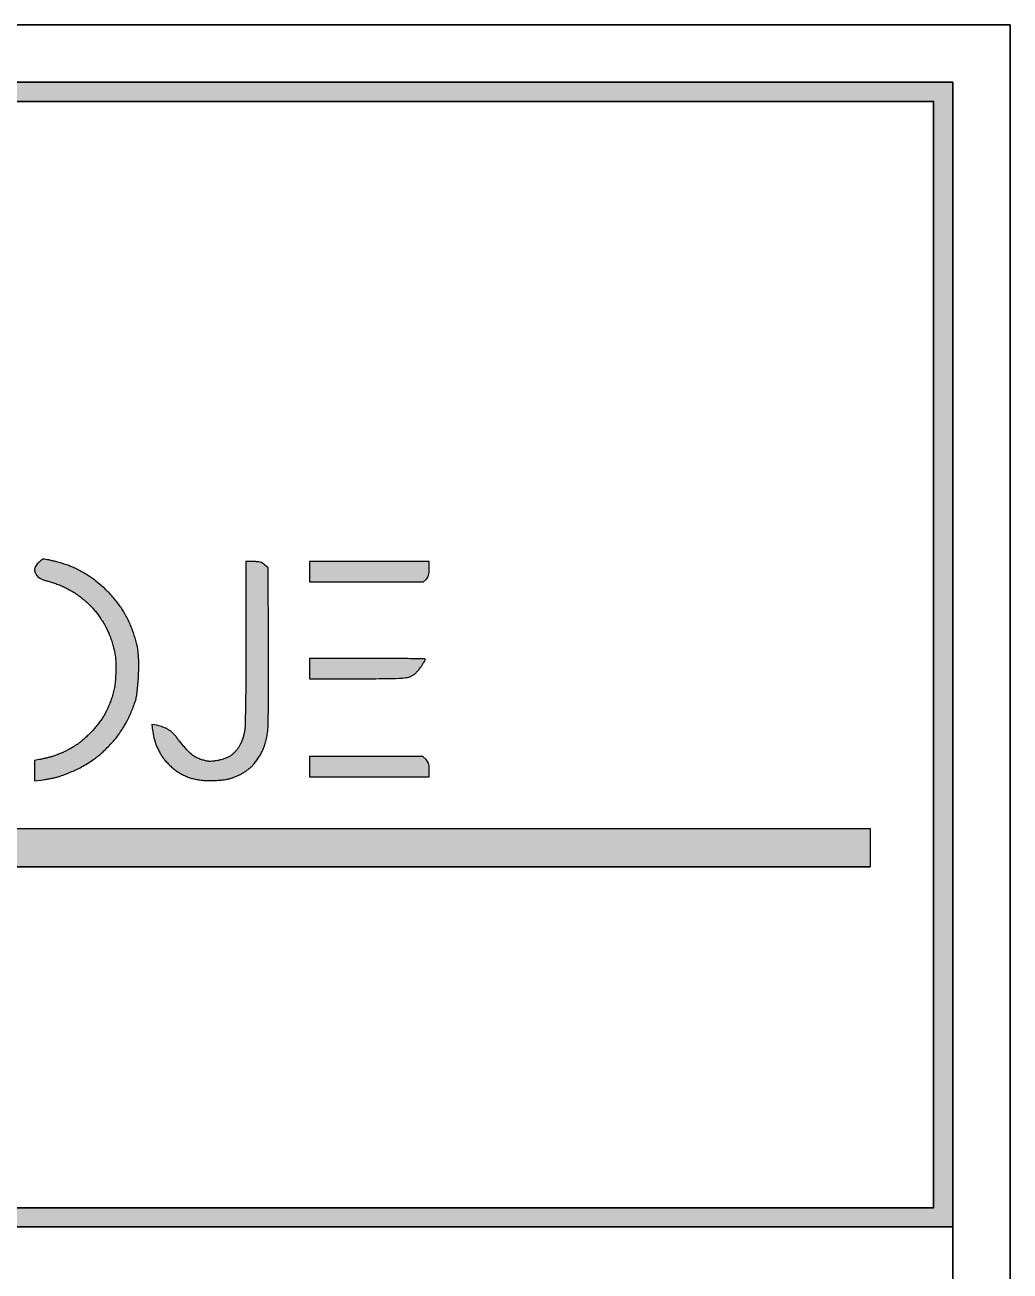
# Model space of a CAD drawing. Header units: centimetres. Extents: x 14449 to 53524, y -19051 to -10746.
# Drawn here: x 16286.5 to 16543.4, y -11874.7 to -11549.7 of the extents above; entities that cross this region are included whole.
import ezdxf

# ---------------------------------------------------------------- set-up
doc = ezdxf.new("R2010")
doc.units = ezdxf.units.CM
doc.layers.add('İNCE', color=8, linetype='Continuous', lineweight=5)

msp = doc.modelspace()

# ---------------------------------------------------------------- hatches: boundary and pattern name
at = {"linetype": 'ByBlock'}
h = msp.add_hatch(color=256, dxfattribs=at)
h.dxf.hatch_style = 1
h.paths.add_polyline_path([(16292.72, -11689.28, -0.006117), (16294.5, -11689.67, -0.011253), (16296.34, -11690.21, -0.010148), (16297.99, -11690.78, -0.027178), (16299.71, -11691.52, -0.009037), (16300.97, -11692.17, -0.010899), (16302.49, -11693.03, -0.028763), (16304.35, -11694.29, -0.008958), (16305.59, -11695.28, -0.008928), (16306.83, -11696.33, -0.013917), (16307.84, -11697.28, -0.015528), (16308.81, -11698.3, -0.009524), (16309.89, -11699.56, -0.009545), (16310.92, -11700.85, -0.016761), (16311.71, -11701.96, -0.018003), (16312.41, -11703.11, -0.010507), (16313.18, -11704.54, -0.014381), (16314.13, -11706.56, -0.018641), (16314.85, -11708.52, -0.008427), (16315.28, -11709.94, -0.009862), (16315.7, -11711.53, -0.040576), (16316.03, -11713.64, -0.011202), (16316.12, -11715.26, -0.010098), (16316.14, -11717.14, -0.007808), (16316.09, -11719.19, -0.008597), (16315.98, -11721.12, -0.009225), (16315.81, -11723, -0.011892), (16315.53, -11725.02, -0.034114), (16315.06, -11726.68, -0.007906), (16314.56, -11727.99, -0.007812), (16313.97, -11729.4, -0.01472), (16313.05, -11731.35, -0.016956), (16311.79, -11733.48, -0.016254), (16310.48, -11735.39, -0.021131), (16309.07, -11737.02, -0.007958), (16307.93, -11738.2, -0.011121), (16306.27, -11739.78, -0.031389), (16304.56, -11741.15, -0.013351), (16303.13, -11742.11, -0.019317), (16300.83, -11743.44, -0.016954), (16298.66, -11744.45, -0.009196), (16297.11, -11745.09, -0.012589), (16295.15, -11745.78, -0.010839), (16293.66, -11746.13, -0.004784), (16292.57, -11746.34, -0.006947), (16291.07, -11746.61), (16288.97, -11746.87), (16288.97, -11744.19), (16288.97, -11741.51), (16290.21, -11741.3, 0.011444), (16290.84, -11741.18, 0.008584), (16292.49, -11740.8, 0.005824), (16293.28, -11740.59, 0.016758), (16294.12, -11740.32, 0.016368), (16296.01, -11739.6, 0.027508), (16297.8, -11738.73, 0.008994), (16298.91, -11738.09, 0.008013), (16299.86, -11737.5, 0.014764), (16300.6, -11736.98, 0.018897), (16301.34, -11736.4, 0.015312), (16302.95, -11734.93, 0.015048), (16304.01, -11733.85, 0.013786), (16304.79, -11732.96, 0.009233), (16305.64, -11731.9, 0.00926), (16306.42, -11730.84, 0.017978), (16307, -11729.96, 0.020317), (16307.51, -11729.03, 0.010109), (16308.09, -11727.81, 0.010041), (16308.64, -11726.53, 0.014531), (16309.07, -11725.37, 0.017782), (16309.51, -11723.9, 0.022102), (16309.81, -11722.5, 0.019752), (16310.01, -11720.96, 0.010459), (16310.13, -11719.03, 0.009553), (16310.19, -11717.12, 0.018039), (16310.14, -11715.58, 0.030016), (16309.88, -11713.53, 0.027593), (16309.43, -11711.55, 0.010069), (16309, -11710.19, 0.010092), (16308.53, -11708.86, 0.017685), (16308.07, -11707.78, 0.017335), (16307.54, -11706.74, 0.009974), (16306.84, -11705.52, 0.009957), (16306.08, -11704.32, 0.016374), (16305.39, -11703.34, 0.0189), (16304.62, -11702.4, 0.010828), (16303.63, -11701.32, 0.010806), (16302.58, -11700.29, 0.017651), (16301.65, -11699.46, 0.017569), (16300.66, -11698.7, 0.010816), (16299.44, -11697.87, 0.010843), (16298.2, -11697.1, 0.031234), (16296.44, -11696.2, 0.012723), (16294.81, -11695.54, 0.009877), (16293.56, -11695.1, 0.026628), (16292.07, -11694.67, -0.095476), (16289.85, -11693.72, -0.143162), (16288.92, -11691.7, -0.137638), (16290.12, -11689.82, -0.039095), (16291.06, -11689.09, -0.150221), (16291.28, -11689.02, -0.045476), (16291.53, -11689.04, -0.005022)])
h = msp.add_hatch(color=256, dxfattribs=at)
h.dxf.hatch_style = 1
h.paths.add_polyline_path([(16350.01, -11720.86, -0.003172), (16349.97, -11727.51, -0.003378), (16349.88, -11732.3, -0.028077), (16349.7, -11734.45, -0.017258), (16349.46, -11735.84, -0.021257), (16349.13, -11737.1, -0.021982), (16348.71, -11738.3, -0.020902), (16348.19, -11739.48, -0.022811), (16347.64, -11740.45, -0.017023), (16346.96, -11741.47, -0.017328), (16346.25, -11742.39, -0.033412), (16345.6, -11743.07, -0.018129), (16344.94, -11743.64, -0.012469), (16344.15, -11744.24, -0.012573), (16343.36, -11744.78, -0.024869), (16342.7, -11745.16, -0.017377), (16342.03, -11745.47, -0.009815), (16341.19, -11745.81, -0.009824), (16340.34, -11746.11, -0.015875), (16339.6, -11746.34, -0.030566), (16338.75, -11746.51, -0.010951), (16337.53, -11746.65, -0.010828), (16336.18, -11746.75, -0.0126), (16334.9, -11746.78, -0.013227), (16333.4, -11746.75, -0.018901), (16332.07, -11746.63, -0.020667), (16330.86, -11746.42, -0.022428), (16329.7, -11746.12, -0.026442), (16328.68, -11745.75, -0.018522), (16327.58, -11745.23, -0.018343), (16326.5, -11744.61, -0.022933), (16325.56, -11743.97, -0.02242), (16324.71, -11743.27, -0.014983), (16323.81, -11742.4, -0.015062), (16322.98, -11741.51, -0.028464), (16322.38, -11740.73, -0.019771), (16321.87, -11739.93, -0.012644), (16321.34, -11738.96, -0.01263), (16320.88, -11737.99, -0.022934), (16320.55, -11737.16, -0.015384), (16320.3, -11736.34, -0.010363), (16320.06, -11735.4, -0.010459), (16319.86, -11734.47, -0.02035), (16319.75, -11733.73), (16319.58, -11732.12), (16320.79, -11732.33, -0.028665), (16321.36, -11732.47, -0.013227), (16322.09, -11732.7, -0.013022), (16322.83, -11732.99, -0.017633), (16323.49, -11733.29, -0.038188), (16324.2, -11733.71, -0.028895), (16324.9, -11734.28, -0.027796), (16325.56, -11734.94, -0.027771), (16326.15, -11735.68, 0.013836), (16326.71, -11736.43, 0.007123), (16327.46, -11737.34, 0.007067), (16328.25, -11738.25, 0.010607), (16328.97, -11739.03, 0.020024), (16329.88, -11739.89, 0.036727), (16330.69, -11740.5, 0.039525), (16331.54, -11740.95, 0.027799), (16332.56, -11741.34, 0.018053), (16333.67, -11741.64, 0.043837), (16334.52, -11741.77, 0.041596), (16335.4, -11741.74, 0.014872), (16336.65, -11741.57, 0.022094), (16337.65, -11741.35, 0.023734), (16338.6, -11741.05, 0.025301), (16339.45, -11740.69, 0.038012), (16340.14, -11740.28, 0.035976), (16340.71, -11739.82, 0.020564), (16341.33, -11739.19, 0.020424), (16341.91, -11738.51, 0.031724), (16342.34, -11737.87, 0.028774), (16342.71, -11737.15, 0.015048), (16343.09, -11736.22, 0.014938), (16343.42, -11735.24, 0.022108), (16343.64, -11734.36, 0.043268), (16343.86, -11732.59, 0.003838), (16343.97, -11728.1, 0.003545), (16344.05, -11721.48, 0.000962), (16344.07, -11711.02), (16344.08, -11689.69), (16346.05, -11689.69, -0.016692), (16347.11, -11689.72, -0.050624), (16347.82, -11689.84, -0.065489), (16348.39, -11690.08, -0.044934), (16348.96, -11690.49), (16349.89, -11691.29), (16349.99, -11711.49, -0.001176)])
h = msp.add_hatch(color=256, dxfattribs=at)
h.dxf.hatch_style = 1
h.paths.add_polyline_path([(16391.89, -11691.57), (16391.89, -11689.69), (16376.28, -11689.69), (16360.68, -11689.69), (16360.68, -11692.34), (16360.68, -11695), (16375.56, -11695), (16390.44, -11695), (16391.16, -11694.23, 0.056925), (16391.52, -11693.75, 0.065434), (16391.74, -11693.23, 0.048974), (16391.85, -11692.55, 0.01741)])
h = msp.add_hatch(color=256, dxfattribs=at)
h.dxf.hatch_style = 1
h.paths.add_polyline_path([(16389.7, -11717.19, 0.006183), (16390.16, -11716.5, 0.008917), (16390.54, -11715.87, 0.005306), (16390.85, -11715.34, 0.128459), (16390.89, -11715.17, 0.40899), (16390.79, -11715.07, 0.000277), (16386.45, -11714.99, 0.002622), (16381.58, -11714.94, 0.001572), (16375.78, -11714.92), (16360.68, -11714.92), (16360.68, -11717.57), (16360.68, -11720.23), (16373.21, -11720.22, 0.001076), (16380.78, -11720.2, 0.010181), (16384.03, -11720.12, 0.023814), (16385.9, -11719.94, 0.071463), (16387.13, -11719.59, 0.043212), (16387.82, -11719.2, 0.037693), (16388.46, -11718.68, 0.033855), (16389.08, -11718.02, 0.02328)])
h = msp.add_hatch(color=256, dxfattribs=at)
h.dxf.hatch_style = 1
h.paths.add_polyline_path([(16391.85, -11742.96, 0.056765), (16391.73, -11742.31, 0.074199), (16391.49, -11741.8, 0.047899), (16391.07, -11741.3), (16390.26, -11740.48), (16375.47, -11740.48), (16360.68, -11740.48), (16360.68, -11743.14), (16360.68, -11745.79), (16376.28, -11745.79), (16391.89, -11745.79), (16391.89, -11743.95, 0.017721)])
at = {"layer": 'İNCE'}
h = msp.add_hatch(color=256, dxfattribs=at)
h.dxf.hatch_style = 1
h.paths.add_polyline_path([(15560.86, -11863.16), (16528.43, -11863.16), (16528.43, -11564.71), (15560.86, -11564.71)])
h.paths.add_polyline_path([(15565.86, -11569.71), (16523.43, -11569.71), (16523.43, -11858.16), (15565.86, -11858.16)], flags=16)
h = msp.add_hatch(color=256, dxfattribs=at)
h.dxf.hatch_style = 1
h.paths.add_polyline_path([(16166.61, -11759.28), (16166.61, -11769.28), (16506.86, -11769.28), (16506.86, -11759.28)])

# ---------------------------------------------------------------- linework, layer by layer
at = {"lineweight": 35}
for p, q in [((16528.43, -11564.71), (15560.86, -11564.71)), ((16528.43, -11863.16), (16528.43, -11564.71))]:
    msp.add_line(p, q, dxfattribs=at)
for points in [[(15545.89, -12946.25), (16543.39, -12946.25), (16543.39, -11549.75), (15545.89, -11549.75)], [(15560.86, -12931.29), (16528.43, -12931.29), (16528.43, -11564.71), (15560.86, -11564.71)], [(15560.86, -11564.71), (16528.43, -11564.71), (16528.43, -11863.16), (15560.86, -11863.16)], [(15560.86, -11564.71), (16528.43, -11564.71), (16528.43, -11863.16), (15560.86, -11863.16)], [(15565.86, -11569.71), (16523.43, -11569.71), (16523.43, -11858.16), (15565.86, -11858.16)], [(15565.86, -11569.71), (16523.43, -11569.71), (16523.43, -11858.16), (15565.86, -11858.16)]]:
    msp.add_lwpolyline(points, close=True, dxfattribs=at)
for points in [[(16291.08, -11689.08, 0.021267), (16290.73, -11689.31, 0.022322), (16290.34, -11689.62, 0.017816), (16289.94, -11689.99, 0.036441), (16289.56, -11690.43, 0.035223), (16289.25, -11690.92, 0.037454), (16289.03, -11691.39, 0.087502), (16288.97, -11691.77, 0.062815), (16289.01, -11692.14, 0.032057), (16289.16, -11692.59, 0.031254), (16289.37, -11693.04, 0.040629), (16289.62, -11693.42, 0.070743), (16290.05, -11693.83, 0.043785), (16290.65, -11694.18, 0.034086), (16291.46, -11694.5, 0.016685), (16292.53, -11694.81, -0.018457), (16293.56, -11695.1, -0.00987), (16294.81, -11695.54, -0.009813), (16296.07, -11696.04, -0.015099), (16297.14, -11696.53, -0.019038), (16298.2, -11697.1, -0.010843), (16299.44, -11697.87, -0.010817), (16300.66, -11698.7, -0.017567), (16301.65, -11699.46, -0.01765), (16302.58, -11700.29, -0.010806), (16303.63, -11701.32, -0.010828), (16304.62, -11702.4, -0.018899), (16305.39, -11703.34, -0.016375), (16306.08, -11704.32, -0.009957), (16306.84, -11705.52, -0.009974), (16307.54, -11706.74, -0.017335), (16308.07, -11707.78, -0.017684), (16308.53, -11708.86, -0.010092), (16309, -11710.19, -0.01007), (16309.43, -11711.55, -0.016426), (16309.73, -11712.72, -0.017545), (16309.99, -11714.18, -0.020452), (16310.14, -11715.58, -0.018036), (16310.19, -11717.12, -0.009554), (16310.13, -11719.03, -0.010457), (16310.01, -11720.96, -0.019752), (16309.81, -11722.5, -0.022101), (16309.51, -11723.9, -0.017783), (16309.07, -11725.37, -0.014532), (16308.64, -11726.53, -0.010029), (16308.09, -11727.81, -0.010121), (16307.51, -11729.03, -0.020321), (16307, -11729.96, -0.017974), (16306.42, -11730.84, -0.009282), (16305.64, -11731.9, -0.009214), (16304.79, -11732.96, -0.013785), (16304.01, -11733.86, -0.011622), (16303.19, -11734.69, -0.008528), (16302.26, -11735.58, -0.008626), (16301.34, -11736.4, -0.018894), (16300.6, -11736.98, -0.014768), (16299.86, -11737.5, -0.008012), (16298.91, -11738.09, -0.007975), (16297.93, -11738.66, -0.012492), (16297.07, -11739.11, -0.013404), (16296.18, -11739.52, -0.008787), (16295.15, -11739.95, -0.008842), (16294.12, -11740.32, -0.016758), (16293.28, -11740.59, -0.005824), (16292.49, -11740.8, -0.004512), (16291.63, -11741, -0.004563), (16290.82, -11741.18, -0.010952), (16290.21, -11741.3), (16288.97, -11741.51), (16288.97, -11744.19), (16288.97, -11746.87), (16290.71, -11746.65, 0.009917), (16291.53, -11746.53, 0.004828), (16292.57, -11746.34, 0.004786), (16293.66, -11746.13, 0.006893), (16294.61, -11745.92, 0.0245), (16295.67, -11745.61, 0.009308), (16297.11, -11745.09, 0.009193), (16298.66, -11744.45, 0.011109), (16300.09, -11743.8, 0.015222), (16301.59, -11743.02, 0.012995), (16303.13, -11742.11, 0.013345), (16304.56, -11741.15, 0.021055), (16305.72, -11740.25, 0.013491), (16306.75, -11739.34, 0.007959), (16307.93, -11738.2, 0.007959), (16309.07, -11737.02, 0.013495), (16309.99, -11735.99, 0.020772), (16310.84, -11734.88, 0.011876), (16311.79, -11733.48, 0.011808), (16312.68, -11732.01, 0.017948), (16313.38, -11730.69, 0.009649), (16313.97, -11729.4, 0.007813), (16314.56, -11727.99, 0.007909), (16315.06, -11726.68, 0.020182), (16315.37, -11725.71, 0.02965), (16315.6, -11724.62, 0.009542), (16315.81, -11723, 0.00922), (16315.98, -11721.12, 0.0086), (16316.09, -11719.19, 0.007807), (16316.14, -11717.14, 0.010098), (16316.12, -11715.26, 0.011201), (16316.03, -11713.64, 0.02392), (16315.88, -11712.39, 0.017985), (16315.65, -11711.31, 0.008516), (16315.28, -11709.94, 0.008428), (16314.85, -11708.52, 0.011798), (16314.41, -11707.27, 0.017479), (16313.89, -11706.01, 0.010498), (16313.18, -11704.54, 0.010507), (16312.41, -11703.11, 0.017999), (16311.71, -11701.96, 0.016765), (16310.92, -11700.85, 0.009545), (16309.89, -11699.56, 0.009524), (16308.81, -11698.3, 0.015529), (16307.84, -11697.28, 0.013915), (16306.83, -11696.33, 0.008921), (16305.59, -11695.28, 0.008965), (16304.35, -11694.29, 0.016558), (16303.3, -11693.54, 0.01405), (16302.24, -11692.88, 0.009021), (16300.98, -11692.17, 0.009066), (16299.71, -11691.52, 0.016763), (16298.66, -11691.04, 0.012801), (16297.61, -11690.64, 0.007757), (16296.34, -11690.21, 0.007769), (16295.07, -11689.83, 0.013545), (16294.01, -11689.56, 0.003194), (16293.08, -11689.35, 0.004299), (16292.24, -11689.18, 0.002972), (16291.53, -11689.04, 0.045477), (16291.28, -11689.02, 0.135778)], [(16344.08, -11689.69), (16344.07, -11711.02, -0.000962), (16344.05, -11721.48, -0.003545), (16343.97, -11728.1, -0.003839), (16343.86, -11732.59, -0.043268), (16343.64, -11734.36, -0.022107), (16343.42, -11735.24, -0.014929), (16343.09, -11736.22, -0.015058), (16342.71, -11737.15, -0.028775), (16342.34, -11737.87, -0.031722), (16341.91, -11738.51, -0.020441), (16341.33, -11739.19, -0.020547), (16340.71, -11739.82, -0.035995), (16340.14, -11740.28, -0.037994), (16339.45, -11740.69, -0.025295), (16338.6, -11741.05, -0.023748), (16337.65, -11741.35, -0.022086), (16336.65, -11741.57, -0.014872), (16335.4, -11741.74, -0.041592), (16334.52, -11741.77, -0.043841), (16333.67, -11741.64, -0.018055), (16332.56, -11741.34, -0.027795), (16331.54, -11740.95, -0.039527), (16330.69, -11740.5, -0.036727), (16329.88, -11739.89, -0.020026), (16328.97, -11739.03, -0.010604), (16328.25, -11738.25, -0.00707), (16327.46, -11737.34, -0.00712), (16326.71, -11736.43, -0.013837), (16326.15, -11735.68, 0.027771), (16325.56, -11734.94, 0.027786), (16324.9, -11734.28, 0.028906), (16324.2, -11733.71, 0.03819), (16323.49, -11733.29, 0.017629), (16322.83, -11732.99, 0.013037), (16322.08, -11732.7, 0.013212), (16321.36, -11732.47, 0.028665), (16320.79, -11732.33), (16319.58, -11732.12), (16319.75, -11733.73, 0.020351), (16319.86, -11734.47, 0.010451), (16320.06, -11735.4, 0.010369), (16320.3, -11736.34, 0.015388), (16320.55, -11737.16, 0.022931), (16320.88, -11737.99, 0.012667), (16321.35, -11738.96, 0.012608), (16321.87, -11739.93, 0.019769), (16322.38, -11740.73, 0.028463), (16322.98, -11741.51, 0.015082), (16323.81, -11742.4, 0.014963), (16324.71, -11743.27, 0.02239), (16325.56, -11743.97, 0.022964), (16326.5, -11744.61, 0.018319), (16327.58, -11745.23, 0.018547), (16328.68, -11745.75, 0.02644), (16329.7, -11746.12, 0.022434), (16330.86, -11746.42, 0.020666), (16332.07, -11746.63, 0.018899), (16333.4, -11746.75, 0.013229), (16334.9, -11746.78, 0.012598), (16336.18, -11746.75, 0.010823), (16337.53, -11746.65, 0.010957), (16338.75, -11746.51, 0.030566), (16339.6, -11746.34, 0.015875), (16340.34, -11746.11, 0.009806), (16341.19, -11745.81, 0.009832), (16342.03, -11745.47, 0.017382), (16342.7, -11745.16, 0.024867), (16343.36, -11744.78, 0.012579), (16344.15, -11744.24, 0.012462), (16344.94, -11743.64, 0.018131), (16345.6, -11743.07, 0.033409), (16346.25, -11742.39, 0.017323), (16346.96, -11741.47, 0.017028), (16347.64, -11740.45, 0.022812), (16348.19, -11739.48, 0.020905), (16348.71, -11738.3, 0.021967), (16349.13, -11737.1, 0.021266), (16349.46, -11735.84, 0.017253), (16349.7, -11734.46, 0.028082), (16349.88, -11732.3, 0.003378), (16349.97, -11727.51, 0.003172), (16350.01, -11720.86, 0.001176), (16349.99, -11711.49), (16349.89, -11691.29), (16348.96, -11690.49, 0.044935), (16348.39, -11690.08, 0.065488), (16347.82, -11689.84, 0.050623), (16347.11, -11689.72, 0.016692), (16346.05, -11689.69)], [(16360.68, -11689.69), (16360.68, -11692.34), (16360.68, -11695), (16375.56, -11695), (16390.44, -11695), (16391.16, -11694.23, 0.056921), (16391.52, -11693.75, 0.065436), (16391.74, -11693.23, 0.048975), (16391.85, -11692.55, 0.01741), (16391.89, -11691.57), (16391.89, -11689.69), (16376.28, -11689.69)], [(16360.68, -11714.92), (16360.68, -11717.57), (16360.68, -11720.23), (16373.21, -11720.22, 0.001076), (16380.78, -11720.2, 0.010181), (16384.03, -11720.12, 0.023814), (16385.9, -11719.94, 0.071462), (16387.13, -11719.59, 0.043218), (16387.82, -11719.2, 0.037685), (16388.46, -11718.68, 0.033858), (16389.08, -11718.02, 0.023279), (16389.7, -11717.19, 0.006182), (16390.16, -11716.5, 0.008917), (16390.54, -11715.87, 0.005307), (16390.85, -11715.34, 0.128463), (16390.89, -11715.17, 0.408985), (16390.79, -11715.07, 0.000277), (16386.45, -11714.99, 0.002622), (16381.58, -11714.94, 0.001572), (16375.78, -11714.92)], [(16360.68, -11740.48), (16360.68, -11743.14), (16360.68, -11745.79), (16376.28, -11745.79), (16391.89, -11745.79), (16391.89, -11743.95, 0.017721), (16391.85, -11742.96, 0.056767), (16391.73, -11742.31, 0.074196), (16391.49, -11741.8, 0.047901), (16391.07, -11741.3), (16390.26, -11740.48), (16375.47, -11740.48)]]:
    msp.add_lwpolyline(points, format="xyb", close=True)
for points in [[(16166.61, -11759.28), (16506.86, -11759.28)], [(16166.61, -11769.28), (16506.86, -11769.28)]]:
    msp.add_lwpolyline(points)
msp.add_lwpolyline([(16166.61, -11759.28), (16506.86, -11759.28), (16506.86, -11769.28), (16166.61, -11769.28)], close=True)

doc.saveas('drawing.dxf')
